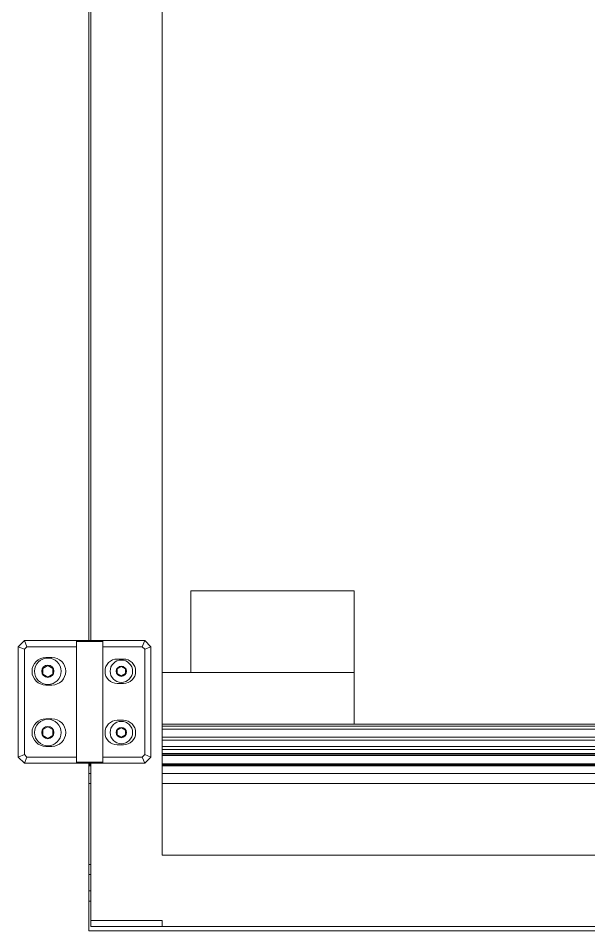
# Model space of a CAD drawing. Header units: millimetres. Extents: x 169 to 14583, y -399 to 10804.
# Drawn here: x 6506.8 to 6786.2, y 1919.8 to 2366.4 of the extents above; entities that cross this region are included whole.
import ezdxf

# ---------------------------------------------------------------- set-up
doc = ezdxf.new("R2010")
doc.units = ezdxf.units.MM
doc.header["$LTSCALE"] = 35

msp = doc.modelspace()

# ---------------------------------------------------------------- linework, layer by layer
at = {"color": 7, "linetype": 'Continuous', "lineweight": 18}
for p, q in [((6577.279, 2560.469), (6577.279, 1956.779)), ((6541.279, 2547.969), (6541.279, 2061.779)), ((6542.279, 2547.969), (6542.279, 2061.779)), ((6591.279, 2086.159), (6671.279, 2086.159)), ((6591.279, 2086.159), (6591.279, 2046.159)), ((6671.279, 2086.159), (6671.279, 2046.159)), ((6506.779, 2058.779), (6509.779, 2061.779)), ((6509.779, 2061.779), (6511.021, 2058.779)), ((6509.779, 2061.779), (6535.779, 2061.779)), ((6535.779, 2061.779), (6535.279, 2061.279)), ((6535.279, 2061.279), (6535.279, 2002.279)), ((6548.279, 2061.279), (6535.279, 2061.279)), ((6535.779, 2061.779), (6547.779, 2061.779)), ((6548.279, 2061.279), (6547.779, 2061.779)), ((6547.779, 2061.779), (6568.779, 2061.779)), ((6548.279, 2002.279), (6548.279, 2061.279)), ((6568.779, 2061.779), (6567.536, 2058.779)), ((6568.779, 2061.779), (6571.779, 2058.779)), ((6506.779, 2004.779), (6506.779, 2058.779)), ((6506.779, 2058.779), (6509.779, 2057.536)), ((6511.021, 2058.779), (6509.779, 2057.536)), ((6509.779, 2057.536), (6509.779, 2006.022)), ((6535.279, 2058.779), (6511.021, 2058.779)), ((6567.536, 2058.779), (6548.279, 2058.779)), ((6568.779, 2057.536), (6567.536, 2058.779)), ((6571.779, 2058.779), (6568.779, 2057.536)), ((6568.779, 2006.022), (6568.779, 2057.536)), ((6571.779, 2058.779), (6571.779, 2004.779)), ((6523.279, 2053.529), (6520.279, 2053.529)), ((6558.279, 2052.779), (6555.279, 2052.779)), ((6521.279, 2049.666), (6518.779, 2048.222)), ((6518.779, 2048.222), (6518.779, 2045.336)), ((6523.779, 2048.222), (6521.279, 2049.666)), ((6523.779, 2045.336), (6523.779, 2048.222)), ((6557.279, 2049.088), (6555.279, 2047.934)), ((6555.279, 2047.934), (6555.279, 2045.624)), ((6555.279, 2045.624), (6557.279, 2044.47)), ((6559.279, 2047.934), (6557.279, 2049.088)), ((6557.279, 2044.47), (6559.279, 2045.624)), ((6559.279, 2045.624), (6559.279, 2047.934)), ((6577.279, 2046.159), (6671.279, 2046.159)), ((6591.279, 2046.159), (6671.279, 2046.159)), ((6671.279, 2046.159), (6671.279, 2020.959)), ((6518.779, 2045.336), (6521.279, 2043.892)), ((6521.279, 2043.892), (6523.779, 2045.336)), ((6520.279, 2040.029), (6523.279, 2040.029)), ((6555.279, 2040.779), (6558.279, 2040.779)), ((6523.279, 2023.529), (6520.279, 2023.529)), ((6521.279, 2019.666), (6518.779, 2018.222)), ((6523.779, 2018.222), (6521.279, 2019.666)), ((6558.279, 2022.779), (6555.279, 2022.779)), ((6557.279, 2019.088), (6555.279, 2017.934)), ((6559.279, 2017.934), (6557.279, 2019.088)), ((7010.279, 2020.959), (6577.279, 2020.959)), ((7010.279, 2019.959), (6577.279, 2019.959)), ((6518.779, 2018.222), (6518.779, 2015.336)), ((6518.779, 2015.336), (6521.279, 2013.892)), ((6521.279, 2013.892), (6523.779, 2015.336)), ((6523.779, 2015.336), (6523.779, 2018.222)), ((6555.279, 2017.934), (6555.279, 2015.624)), ((6555.279, 2015.624), (6557.279, 2014.47)), ((6557.279, 2014.47), (6559.279, 2015.624)), ((6559.279, 2015.624), (6559.279, 2017.934)), ((7010.279, 2018.459), (6577.279, 2018.459)), ((7010.279, 2014.608), (6577.279, 2014.608)), ((6520.279, 2010.029), (6523.279, 2010.029)), ((6555.279, 2010.779), (6558.279, 2010.779)), ((7010.279, 2013.134), (6577.279, 2013.134)), ((7010.279, 2009.959), (6577.279, 2009.959)), ((6506.779, 2004.779), (6509.779, 2006.022)), ((6509.779, 2006.022), (6511.021, 2004.779)), ((6567.536, 2004.779), (6568.779, 2006.022)), ((6571.779, 2004.779), (6568.779, 2006.022)), ((7010.279, 2008.459), (6577.279, 2008.459)), ((7010.279, 2006.459), (6577.279, 2006.459)), ((7010.279, 2005.959), (6577.279, 2005.959)), ((7010.279, 2005.499), (6577.279, 2005.499)), ((6509.779, 2001.779), (6506.779, 2004.779)), ((6509.779, 2001.779), (6511.021, 2004.779)), ((6535.779, 2001.779), (6509.779, 2001.779)), ((6511.021, 2004.779), (6535.279, 2004.779)), ((6535.279, 2002.279), (6535.779, 2001.779)), ((6535.279, 2002.279), (6548.279, 2002.279)), ((6547.779, 2001.779), (6535.779, 2001.779)), ((6541.279, 2001.779), (6541.279, 1919.779)), ((6542.279, 2001.419), (6541.279, 2001.419)), ((6542.279, 2000.959), (6541.279, 2000.959)), ((6542.279, 2001.779), (6542.279, 1924.779)), ((6547.779, 2001.779), (6548.279, 2002.279)), ((6568.779, 2001.779), (6547.779, 2001.779)), ((6548.279, 2004.779), (6567.536, 2004.779)), ((6568.779, 2001.779), (6567.536, 2004.779)), ((6571.779, 2004.779), (6568.779, 2001.779)), ((7010.279, 2001.419), (6577.279, 2001.419)), ((7010.279, 2000.959), (6577.279, 2000.959)), ((6542.279, 2000.459), (6541.279, 2000.459)), ((6541.279, 1996.779), (6542.279, 1996.779)), ((7010.279, 2000.459), (6577.279, 2000.459)), ((6577.279, 1996.779), (7010.279, 1996.779)), ((6541.279, 1991.779), (6542.279, 1991.779)), ((6577.279, 1991.779), (7010.279, 1991.779)), ((6577.279, 1956.779), (7010.279, 1956.779)), ((6541.279, 1952.279), (6542.279, 1952.279)), ((6541.279, 1947.279), (6542.279, 1947.279)), ((6541.279, 1939.279), (6542.279, 1939.279)), ((6541.279, 1934.279), (6542.279, 1934.279)), ((6577.279, 1924.779), (6542.279, 1924.779)), ((6542.279, 1924.779), (6542.279, 1921.779)), ((6542.279, 1921.779), (6577.279, 1921.779)), ((6577.279, 1921.779), (6577.279, 1924.779)), ((6577.279, 1921.779), (7010.279, 1921.779)), ((6541.279, 1919.779), (7551.279, 1919.779))]:
    msp.add_line(p, q, dxfattribs=at)
for centre, radius in [((6521.279, 2046.779), 6.5), ((6557.279, 2046.779), 5.5), ((6521.279, 2046.779), 3), ((6557.279, 2046.779), 2.5), ((6521.279, 2016.779), 6.5), ((6521.279, 2016.779), 3), ((6557.279, 2016.779), 5.5), ((6557.279, 2016.779), 2.5)]:
    msp.add_circle(centre, radius, dxfattribs=at)
for centre, radius, start, end in [((6520.279, 2046.779), 6.75, 90, 270), ((6523.279, 2046.779), 6.75, 270, 90), ((6555.279, 2046.779), 6, 90, 270), ((6558.279, 2046.779), 6, 270, 90), ((6520.279, 2016.779), 6.75, 90, 270), ((6523.279, 2016.779), 6.75, 270, 90), ((6555.279, 2016.779), 6, 90, 270), ((6558.279, 2016.779), 6, 270, 90)]:
    msp.add_arc(centre, radius, start, end, dxfattribs=at)

doc.saveas('drawing.dxf')
